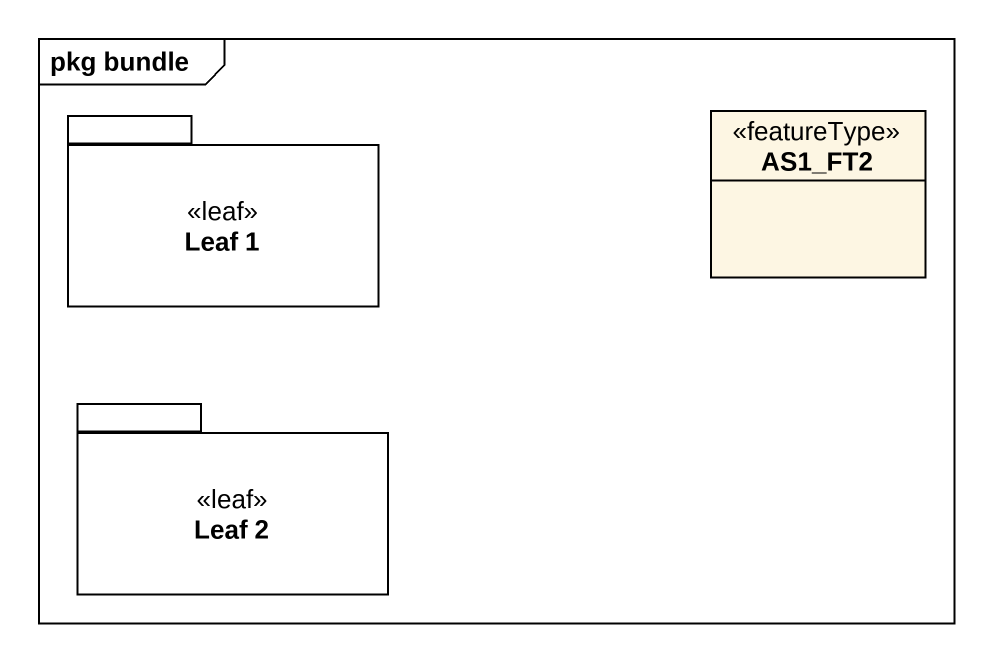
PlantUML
@startuml
mainframe pkg bundle
hide circle
hide empty members
package "Leaf 1" as Leaf_1 <<leaf>> {
}
class AS1_FT2 <<featureType>>
package "Leaf 2" as Leaf_2 <<leaf>> {
}
@enduml
